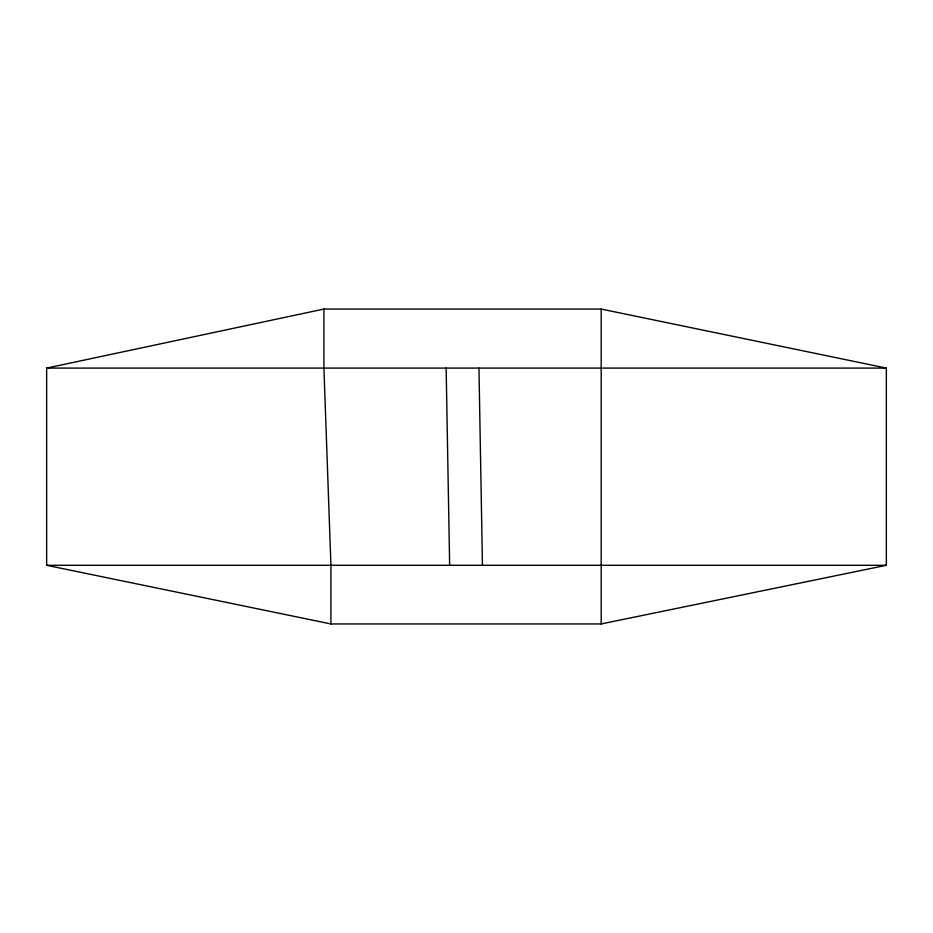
<?xml version="1.0" encoding="UTF-8"?>
<svg xmlns="http://www.w3.org/2000/svg" width="933" height="933" viewBox="0 0 933 933"><rect width="100%" height="100%" fill="white"/><g stroke="black" fill="none" stroke-linecap="round" stroke-linejoin="round"><path stroke-width="1.4" d="M46.65 368.092L323.914 309.056L601.19 309.056L886.35 368.092L886.35 565.293L601.19 623.944L330.923 623.944L46.65 565.293L46.65 368.092L886.35 368.092M46.65 565.293L886.35 565.293M478.956 368.092L482.454 565.293M446.149 368.092L449.648 565.293M601.19 309.056L601.19 623.944M330.923 623.944L330.923 565.293L323.914 368.092L323.914 309.056"/></g></svg>
